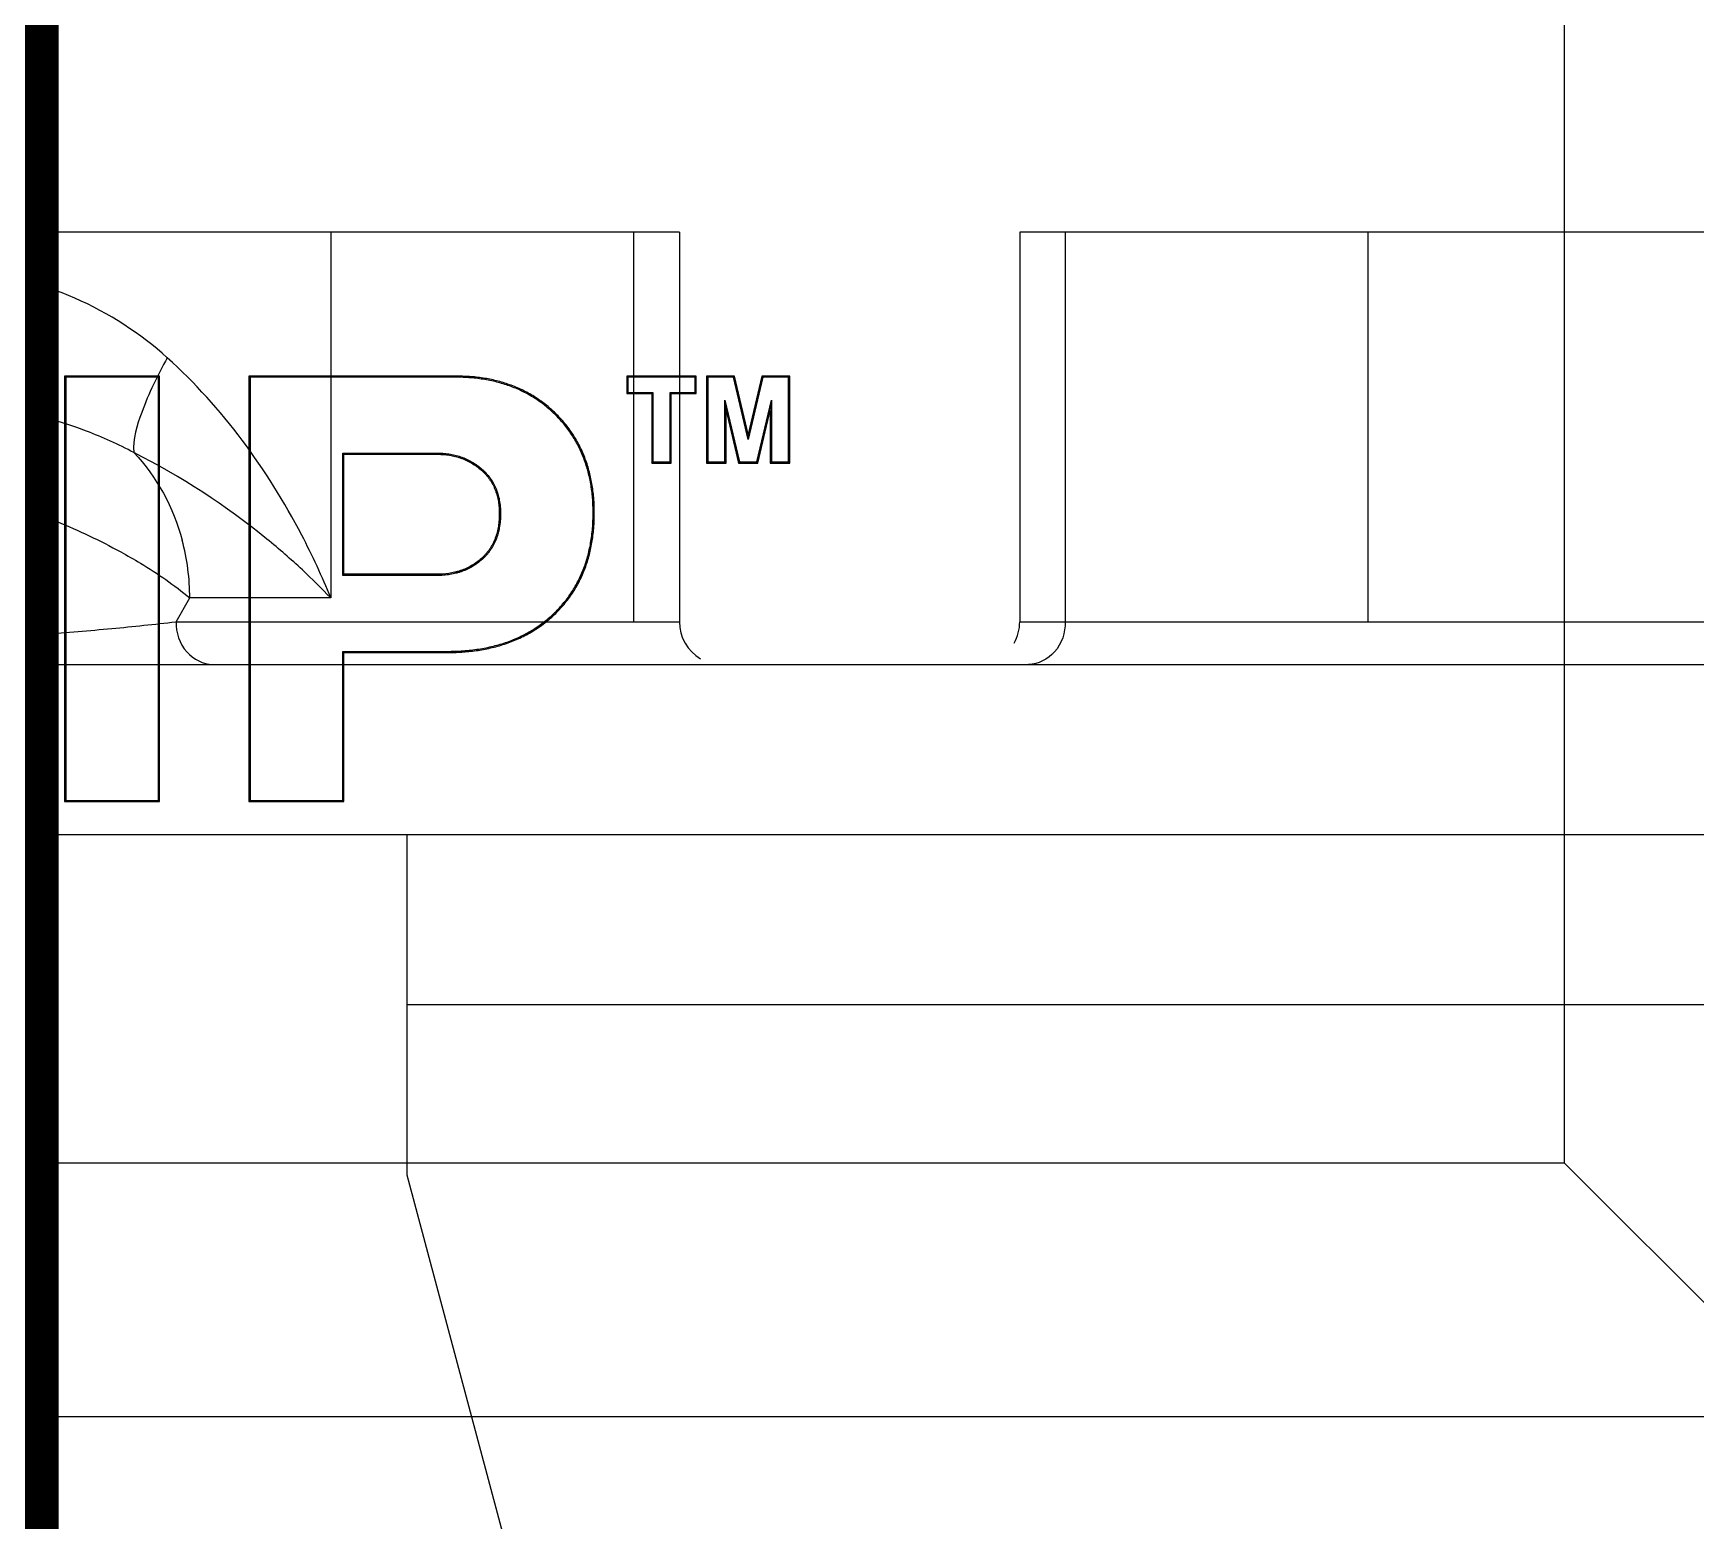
# Model space of a CAD drawing. Header units: millimetres. Extents: x 30557 to 235556, y -116603 to -73383.
# Drawn here: x 36260.15 to 36271.9, y -75044.96 to -75034.45 of the extents above; entities that cross this region are included whole.
import ezdxf

# ---------------------------------------------------------------- set-up
doc = ezdxf.new("R2010")
doc.units = ezdxf.units.MM

# ---------------------------------------------------------------- blocks, each defined once
blk = doc.blocks.new('1756-EN2TR-Z')
at = {"color": 7, "linetype": 'Continuous'}
for p, q in [((32.9596, 8.2526), (32.9596, 1.4952)), ((24.6862, 6.1268), (24.1267, 6.1268)), ((24.1267, 6.1268), (24.1337, 6.1199)), ((24.1267, 6.1268), (24.1267, 3.621)), ((24.6793, 6.1199), (24.1337, 6.1199)), ((24.1337, 6.1199), (24.1337, 3.6279)), ((24.6862, 6.1268), (24.6793, 6.1199)), ((24.6793, 3.6279), (24.6793, 6.1199)), ((24.6862, 3.621), (24.6862, 6.1268)), ((26.4306, 6.1268), (25.2125, 6.1268)), ((25.2125, 6.1268), (25.2194, 6.1199)), ((25.2125, 6.1268), (25.2125, 3.621)), ((26.4306, 6.1199), (25.2194, 6.1199)), ((25.2194, 6.1199), (25.2194, 3.6279)), ((27.8473, 6.1268), (27.4375, 6.1268)), ((27.4375, 6.1268), (27.4444, 6.1199)), ((27.4375, 6.1268), (27.4375, 6.0236)), ((27.8403, 6.1199), (27.4444, 6.1199)), ((27.4444, 6.1199), (27.4444, 6.0305)), ((27.8473, 6.1268), (27.8403, 6.1199)), ((27.8403, 6.0305), (27.8403, 6.1199)), ((27.8473, 6.0236), (27.8473, 6.1268)), ((28.0718, 6.1268), (27.9078, 6.1268)), ((27.9078, 6.1268), (27.9147, 6.1199)), ((27.9078, 6.1268), (27.9078, 5.6145)), ((28.0663, 6.1199), (27.9147, 6.1199)), ((27.9147, 6.1199), (27.9147, 5.6215)), ((28.0718, 6.1268), (28.0663, 6.1199)), ((28.1529, 5.7538), (28.0663, 6.1199)), ((28.1529, 5.784), (28.0718, 6.1268)), ((28.2341, 6.1268), (28.1529, 5.784)), ((28.2396, 6.1199), (28.1529, 5.7538)), ((28.3981, 6.1268), (28.2341, 6.1268)), ((28.2341, 6.1268), (28.2396, 6.1199)), ((28.3911, 6.1199), (28.2396, 6.1199)), ((28.3981, 6.1268), (28.3911, 6.1199)), ((28.3911, 5.6215), (28.3911, 6.1199)), ((28.3981, 5.6145), (28.3981, 6.1268)), ((27.4375, 6.0236), (27.4444, 6.0305)), ((27.4375, 6.0236), (27.5847, 6.0236)), ((27.4444, 6.0305), (27.5916, 6.0305)), ((27.5847, 6.0236), (27.5916, 6.0305)), ((27.5847, 6.0236), (27.5847, 5.6145)), ((27.5916, 6.0305), (27.5916, 5.6215)), ((27.6931, 6.0305), (27.8403, 6.0305)), ((27.7001, 6.0236), (27.6931, 6.0305)), ((27.6931, 5.6215), (27.6931, 6.0305)), ((27.7001, 6.0236), (27.8473, 6.0236)), ((27.7001, 5.6145), (27.7001, 6.0236)), ((27.8473, 6.0236), (27.8403, 6.0305)), ((28.0163, 5.9842), (28.1022, 5.6215)), ((28.0232, 5.9246), (28.0163, 5.9842)), ((28.0163, 5.6215), (28.0163, 5.9842)), ((28.2037, 5.6215), (28.2896, 5.9842)), ((28.2827, 5.9246), (28.2896, 5.9842)), ((28.2896, 5.9842), (28.2896, 5.6215)), ((28.0232, 5.9246), (28.0967, 5.6145)), ((28.0232, 5.6145), (28.0232, 5.9246)), ((28.2092, 5.6145), (28.2827, 5.9246)), ((28.2827, 5.9246), (28.2827, 5.6145)), ((28.1529, 5.784), (28.1529, 5.7538)), ((25.765, 5.6732), (26.3251, 5.6732)), ((25.772, 5.6663), (25.765, 5.6732)), ((25.765, 4.9526), (25.765, 5.6732)), ((25.772, 5.6663), (26.3251, 5.6663)), ((25.772, 4.9595), (25.772, 5.6663)), ((27.5847, 5.6145), (27.5916, 5.6215)), ((27.5847, 5.6145), (27.7001, 5.6145)), ((27.5916, 5.6215), (27.6931, 5.6215)), ((27.7001, 5.6145), (27.6931, 5.6215)), ((27.9078, 5.6145), (27.9147, 5.6215)), ((27.9078, 5.6145), (28.0232, 5.6145)), ((27.9147, 5.6215), (28.0163, 5.6215)), ((28.0232, 5.6145), (28.0163, 5.6215)), ((28.0967, 5.6145), (28.1022, 5.6215)), ((28.0967, 5.6145), (28.2092, 5.6145)), ((28.1022, 5.6215), (28.2037, 5.6215)), ((28.2092, 5.6145), (28.2037, 5.6215)), ((28.2827, 5.6145), (28.2896, 5.6215)), ((28.2827, 5.6145), (28.3981, 5.6145)), ((28.2896, 5.6215), (28.3911, 5.6215)), ((28.3981, 5.6145), (28.3911, 5.6215)), ((25.772, 4.9595), (25.765, 4.9526)), ((26.3179, 4.9526), (25.765, 4.9526)), ((26.3179, 4.9595), (25.772, 4.9595)), ((25.765, 4.5059), (26.3797, 4.5059)), ((25.772, 4.499), (25.765, 4.5059)), ((25.765, 3.6279), (25.765, 4.5059)), ((25.772, 4.499), (26.3797, 4.499)), ((25.772, 3.621), (25.772, 4.499)), ((24.1267, 3.621), (24.1337, 3.6279)), ((24.1337, 3.6279), (24.6793, 3.6279)), ((24.6862, 3.621), (24.6793, 3.6279)), ((25.2125, 3.621), (25.2194, 3.6279)), ((25.2194, 3.6279), (25.765, 3.6279)), ((25.772, 3.621), (25.765, 3.6279)), ((24.1267, 3.621), (24.6862, 3.621)), ((25.2125, 3.621), (25.772, 3.621)), ((1.4952, 1.4952), (32.9596, 1.4952)), ((32.9596, 1.4952), (34.4548, 0)), ((0, 0), (34.4548, 0))]:
    blk.add_line(p, q, dxfattribs=at)
at = {"color": 9, "linetype": 'Continuous'}
for p, q in [((26.4306, 6.1268), (26.4306, 6.1199)), ((27.0193, 5.9066), (27.0144, 5.9016)), ((26.3251, 5.6663), (26.3251, 5.6732)), ((26.5807, 5.5732), (26.5852, 5.5785)), ((26.6874, 5.3163), (26.6943, 5.3163)), ((27.2469, 5.3214), (27.2399, 5.3214)), ((26.582, 5.0529), (26.5866, 5.0477)), ((26.3179, 4.9595), (26.3179, 4.9526)), ((27.0119, 4.7225), (27.0071, 4.7276)), ((26.3797, 4.499), (26.3797, 4.5059))]:
    blk.add_line(p, q, dxfattribs=at)
at = {"color": 7, "linetype": 'Continuous'}
for points, knots in [([(27.0193, 5.9066), (27.0097, 5.916), (26.9899, 5.9343), (26.9589, 5.9601), (26.9265, 5.9842), (26.8929, 6.0065), (26.8581, 6.0268), (26.8222, 6.0453), (26.7854, 6.0618), (26.7477, 6.0763), (26.7094, 6.0888), (26.6575, 6.103), (26.5915, 6.1161), (26.5113, 6.125), (26.4575, 6.1268), (26.4306, 6.1268)], [0, 0, 0, 0, 0.062504, 0.125008, 0.187512, 0.250016, 0.312519, 0.375023, 0.437527, 0.500031, 0.562536, 0.625041, 0.75002, 0.875006, 1, 1, 1, 1]), ([(27.0144, 5.9016), (27.0051, 5.9107), (26.9862, 5.9282), (26.9566, 5.953), (26.926, 5.9761), (26.8942, 5.9974), (26.8614, 6.017), (26.8276, 6.035), (26.7926, 6.0512), (26.7566, 6.0657), (26.7195, 6.0785), (26.6814, 6.0895), (26.6422, 6.0989), (26.588, 6.1092), (26.5174, 6.1178), (26.4599, 6.1199), (26.4306, 6.1199)], [0, 0, 0, 0, 0.060741, 0.12097, 0.180848, 0.240539, 0.300207, 0.360018, 0.420137, 0.480724, 0.541938, 0.603932, 0.666853, 0.730843, 0.862526, 1, 1, 1, 1]), ([(27.2399, 5.3214), (27.2399, 5.3507), (27.2377, 5.4082), (27.2288, 5.4788), (27.218, 5.5329), (27.2083, 5.5721), (27.1967, 5.6101), (27.1835, 5.647), (27.1684, 5.6828), (27.1516, 5.7175), (27.1331, 5.7511), (27.1128, 5.7836), (27.0909, 5.8149), (27.0671, 5.8451), (27.0417, 5.8741), (27.0237, 5.8926), (27.0144, 5.9016)], [0, 0, 0, 0, 0.137479, 0.269157, 0.333146, 0.396068, 0.458066, 0.519285, 0.579881, 0.640008, 0.699828, 0.759504, 0.819197, 0.879071, 0.939286, 1, 1, 1, 1]), ([(27.2469, 5.3214), (27.2469, 5.3483), (27.245, 5.4021), (27.2372, 5.469), (27.2275, 5.5219), (27.2183, 5.5612), (27.2072, 5.6001), (27.1942, 5.6383), (27.1791, 5.6757), (27.1621, 5.7123), (27.143, 5.7479), (27.122, 5.7824), (27.099, 5.8156), (27.0742, 5.8475), (27.0477, 5.8779), (27.0289, 5.8972), (27.0193, 5.9066)], [0, 0, 0, 0, 0.124988, 0.249969, 0.312473, 0.374977, 0.43748, 0.499983, 0.562485, 0.624987, 0.687489, 0.749991, 0.812493, 0.874995, 0.937498, 1, 1, 1, 1]), ([(26.3251, 5.6732), (26.3379, 5.6732), (26.3628, 5.6722), (26.3934, 5.6684), (26.417, 5.6638), (26.434, 5.6597), (26.4505, 5.6549), (26.4667, 5.6493), (26.4825, 5.6431), (26.4979, 5.6361), (26.5131, 5.6284), (26.5332, 5.617), (26.5577, 5.6009), (26.5762, 5.5863), (26.5852, 5.5785)], [0, 0, 0, 0, 0.134738, 0.264185, 0.327068, 0.388793, 0.449575, 0.509731, 0.569583, 0.629448, 0.689641, 0.750376, 0.87372, 1, 1, 1, 1]), ([(26.3251, 5.6663), (26.3367, 5.6663), (26.3599, 5.6654), (26.3887, 5.662), (26.4115, 5.6578), (26.4284, 5.6539), (26.4452, 5.6492), (26.4617, 5.6438), (26.4779, 5.6375), (26.4938, 5.6304), (26.5093, 5.6225), (26.5295, 5.6111), (26.5537, 5.5952), (26.5719, 5.5808), (26.5807, 5.5732)], [0, 0, 0, 0, 0.12499, 0.249977, 0.312484, 0.374992, 0.437498, 0.500005, 0.562511, 0.625018, 0.687525, 0.750032, 0.875015, 1, 1, 1, 1]), ([(26.5807, 5.5732), (26.5852, 5.5693), (26.5941, 5.5613), (26.6066, 5.5484), (26.6184, 5.5347), (26.6292, 5.5204), (26.6392, 5.5054), (26.6482, 5.4899), (26.6562, 5.4738), (26.6632, 5.4572), (26.6693, 5.4403), (26.6761, 5.4173), (26.6823, 5.388), (26.6865, 5.3522), (26.6874, 5.3283), (26.6874, 5.3163)], [0, 0, 0, 0, 0.062504, 0.12501, 0.187514, 0.250018, 0.312522, 0.375027, 0.437531, 0.500036, 0.562541, 0.625047, 0.750022, 0.875007, 1, 1, 1, 1]), ([(26.5852, 5.5785), (26.5941, 5.5708), (26.611, 5.5546), (26.6332, 5.5277), (26.6488, 5.5033), (26.6596, 5.4828), (26.6669, 5.4667), (26.6733, 5.4501), (26.6808, 5.4269), (26.6881, 5.3961), (26.6932, 5.357), (26.6943, 5.3301), (26.6943, 5.3163)], [0, 0, 0, 0, 0.120196, 0.238461, 0.356299, 0.415593, 0.475439, 0.536081, 0.597758, 0.725065, 0.858795, 1, 1, 1, 1]), ([(26.6874, 5.3163), (26.6874, 5.3041), (26.6866, 5.2797), (26.6825, 5.2433), (26.6751, 5.2074), (26.6642, 5.1724), (26.6519, 5.1445), (26.6401, 5.1231), (26.6303, 5.1076), (26.6195, 5.0928), (26.6079, 5.0787), (26.5954, 5.0654), (26.5865, 5.057), (26.582, 5.0529)], [0, 0, 0, 0, 0.125007, 0.250004, 0.374993, 0.499972, 0.624941, 0.687451, 0.74996, 0.81247, 0.874979, 0.93749, 1, 1, 1, 1]), ([(26.6943, 5.3163), (26.6943, 5.3021), (26.6933, 5.2745), (26.6889, 5.2407), (26.6837, 5.2149), (26.6774, 5.1905), (26.6674, 5.1615), (26.6544, 5.1341), (26.6425, 5.1137), (26.6329, 5.0992), (26.6224, 5.0853), (26.6113, 5.0721), (26.5993, 5.0595), (26.5909, 5.0516), (26.5866, 5.0477)], [0, 0, 0, 0, 0.14234, 0.277321, 0.342481, 0.40631, 0.530439, 0.65064, 0.709574, 0.767915, 0.825899, 0.88376, 0.941722, 1, 1, 1, 1]), ([(27.0071, 4.7276), (27.0167, 4.7367), (27.0354, 4.7554), (27.0617, 4.7848), (27.0863, 4.8155), (27.109, 4.8473), (27.13, 4.8803), (27.1491, 4.9144), (27.1664, 4.9498), (27.1819, 4.9864), (27.1956, 5.0242), (27.2074, 5.0631), (27.2175, 5.1033), (27.2285, 5.1589), (27.2377, 5.2318), (27.2399, 5.291), (27.2399, 5.3214)], [0, 0, 0, 0, 0.060616, 0.120674, 0.180347, 0.23981, 0.299243, 0.358825, 0.418735, 0.479151, 0.540243, 0.602181, 0.665125, 0.729229, 0.861465, 1, 1, 1, 1]), ([(27.0119, 4.7225), (27.0219, 4.732), (27.0414, 4.7516), (27.0689, 4.7825), (27.0947, 4.815), (27.1185, 4.8489), (27.1403, 4.8841), (27.16, 4.9205), (27.1776, 4.958), (27.1931, 4.9963), (27.2065, 5.0355), (27.2178, 5.0753), (27.2272, 5.1157), (27.2371, 5.17), (27.245, 5.2386), (27.2469, 5.2938), (27.2469, 5.3214)], [0, 0, 0, 0, 0.062502, 0.125004, 0.187506, 0.250008, 0.31251, 0.375012, 0.437514, 0.500016, 0.562519, 0.625022, 0.687526, 0.75003, 0.875011, 1, 1, 1, 1]), ([(26.582, 5.0529), (26.5731, 5.0449), (26.5545, 5.0299), (26.5245, 5.0102), (26.4979, 4.9964), (26.4759, 4.987), (26.4591, 4.9809), (26.4419, 4.9756), (26.4188, 4.9696), (26.3777, 4.9619), (26.3418, 4.9595), (26.3179, 4.9595)], [0, 0, 0, 0, 0.125008, 0.250011, 0.375013, 0.437535, 0.500057, 0.562579, 0.625102, 0.750119, 1, 1, 1, 1]), ([(26.5866, 5.0477), (26.5778, 5.0399), (26.5596, 5.025), (26.5304, 5.0056), (26.5047, 4.992), (26.4834, 4.9826), (26.467, 4.9763), (26.4502, 4.9707), (26.4268, 4.9642), (26.3962, 4.958), (26.3577, 4.9535), (26.3313, 4.9526), (26.3179, 4.9526)], [0, 0, 0, 0, 0.121178, 0.24089, 0.360027, 0.419764, 0.479903, 0.540687, 0.602354, 0.729178, 0.861518, 1, 1, 1, 1]), ([(26.3797, 4.5059), (26.4116, 4.5059), (26.4741, 4.508), (26.5652, 4.5182), (26.6377, 4.5326), (26.693, 4.5476), (26.7329, 4.5605), (26.7716, 4.5752), (26.809, 4.5916), (26.8451, 4.6098), (26.8801, 4.6298), (26.9138, 4.6515), (26.9463, 4.675), (26.9775, 4.7003), (26.9974, 4.7183), (27.0071, 4.7276)], [0, 0, 0, 0, 0.140383, 0.274281, 0.402576, 0.464952, 0.526321, 0.58683, 0.646635, 0.705895, 0.764779, 0.823457, 0.882103, 0.940893, 1, 1, 1, 1]), ([(26.3797, 4.499), (26.4084, 4.499), (26.4514, 4.5003), (26.5085, 4.505), (26.5654, 4.5118), (26.6219, 4.522), (26.6775, 4.5359), (26.7186, 4.5484), (26.7591, 4.5628), (26.7988, 4.5793), (26.8376, 4.598), (26.8752, 4.6188), (26.9116, 4.6416), (26.9467, 4.6666), (26.9802, 4.6935), (27.0015, 4.7126), (27.0119, 4.7225)], [0, 0, 0, 0, 0.124994, 0.187498, 0.250002, 0.374983, 0.437486, 0.499989, 0.562491, 0.624993, 0.687494, 0.749996, 0.812497, 0.874998, 0.937499, 1, 1, 1, 1])]:
    blk.add_open_spline(points, degree=3, knots=knots, dxfattribs=at)
blk = doc.blocks.new('1756-A10-Z')
at = {"color": 7, "linetype": 'Continuous'}
for p, q in [((54.2226, -128.9625), (48.8965, -128.9625)), ((54.2226, -128.9625), (54.2226, -131.2577)), ((56.2271, -128.9625), (56.2271, -131.2577)), ((61.5533, -128.9625), (56.2271, -128.9625)), ((26.3596, -131.5082), (201.7161, -131.5082)), ((26.3596, -132.5105), (201.7161, -132.5105)), ((52.619, -134.515), (52.619, -132.5105)), ((54.8069, -142.6806), (52.619, -134.515))]:
    blk.add_line(p, q, dxfattribs=at)
at = {"color": 9, "linetype": 'Continuous'}
for p, q in [((52.1694, -128.9625), (52.1694, -131.1174)), ((53.9541, -131.2577), (53.9541, -128.9625)), ((56.4957, -128.9625), (56.4957, -131.2577)), ((58.2803, -131.2577), (58.2803, -128.9625)), ((51.2582, -131.2577), (51.3392, -131.1174)), ((52.1694, -131.1174), (51.3392, -131.1174)), ((51.2582, -131.2577), (54.2226, -131.2577)), ((56.2271, -131.2577), (61.5533, -131.2577)), ((70.6598, -133.5128), (52.619, -133.5128))]:
    blk.add_line(p, q, dxfattribs=at)
for centre, radius, start, end in [((50.0163, -131.1173), 1.3229, 359.99566, 14.90897), ((49.4486, -133.7001), 3.7514, 43.5088, 47.10073), ((48.2922, -103.7437), 27.6745, 274.5404, 275.36532), ((49.1917, -113.2139), 18.1617, 275.33365, 276.53338), ((47.6751, -96.0674), 35.3756, 273.90142, 274.55252)]:
    blk.add_arc(centre, radius, start, end, dxfattribs=at)
at = {"color": 7, "linetype": 'Continuous'}
for centre, start, end in [((54.4732, -131.2577), 180, 240), ((55.9766, -131.2577), 330, 0)]:
    blk.add_arc(centre, 0.2506, start, end, dxfattribs=at)
at = {"color": 9, "linetype": 'Continuous'}
for points in [[(51.2068, -129.703), (50.8928, -129.4203), (50.4603, -129.213), (50.0378, -129.2131)], [(51.0094, -130.2613), (51.1454, -130.4029), (51.2439, -130.5871), (51.2946, -130.7769)]]:
    blk.add_open_spline(points, degree=3, dxfattribs=at)
for points, knots in [([(51.2068, -129.703), (51.1484, -129.8061), (51.0636, -129.9839), (51.0037, -130.1812), (51.0094, -130.2613)], [0, 0, 0, 0, 0.596409, 1, 1, 1, 1]), ([(52.1694, -131.1174), (52.1188, -130.9912), (51.8781, -130.4719), (51.5315, -129.9952), (51.2068, -129.703)], [0, 0, 0, 0, 0.237328, 1, 1, 1, 1]), ([(51.0094, -130.2613), (50.9197, -130.2127), (50.5307, -130.0383), (50.0988, -129.9648), (49.7753, -129.9648)], [0, 0, 0, 0, 0.239647, 1, 1, 1, 1]), ([(52.0023, -130.952), (51.9349, -130.8893), (51.6298, -130.6247), (51.2882, -130.401), (51.0094, -130.2613)], [0, 0, 0, 0, 0.227777, 1, 1, 1, 1]), ([(50.4171, -130.6104), (50.4637, -130.6283), (50.639, -130.6986), (50.8104, -130.7793), (50.9323, -130.8458)], [0, 0, 0, 0, 0.264371, 1, 1, 1, 1]), ([(50.9323, -130.8458), (50.9716, -130.8673), (51.1132, -130.9483), (51.2488, -131.0408), (51.3392, -131.1174)], [0, 0, 0, 0, 0.274295, 1, 1, 1, 1]), ([(51.2582, -131.2577), (51.2582, -131.3204), (51.2968, -131.4459), (51.4184, -131.5082), (51.4752, -131.5082)], [0, 0, 0, 0, 0.525084, 1, 1, 1, 1]), ([(56.4957, -131.2577), (56.4957, -131.3204), (56.457, -131.446), (56.3354, -131.5082), (56.2787, -131.5082)], [0, 0, 0, 0, 0.525326, 1, 1, 1, 1])]:
    blk.add_open_spline(points, degree=3, knots=knots, dxfattribs=at)

msp = doc.modelspace()

# ---------------------------------------------------------------- linework, layer by layer
at = {"color": 3, "const_width": 4}
msp.add_lwpolyline([(36255.398, -75434.695), (36255.398, -75487.252), (36038.843, -75487.252), (36038.843, -75115.721), (36258.329, -75115.721), (36258.329, -75032.868)], dxfattribs=at)

# ---------------------------------------------------------------- block references
at = {"xscale": 1.2, "yscale": 1.2, "zscale": 1.2}
for name, p in [('1756-A10-Z', (36199.648, -74881.099)), ('1756-EN2TR-Z', (36231.418, -75044.224))]:
    msp.add_blockref(name, p, dxfattribs=at)

doc.saveas('drawing.dxf')
